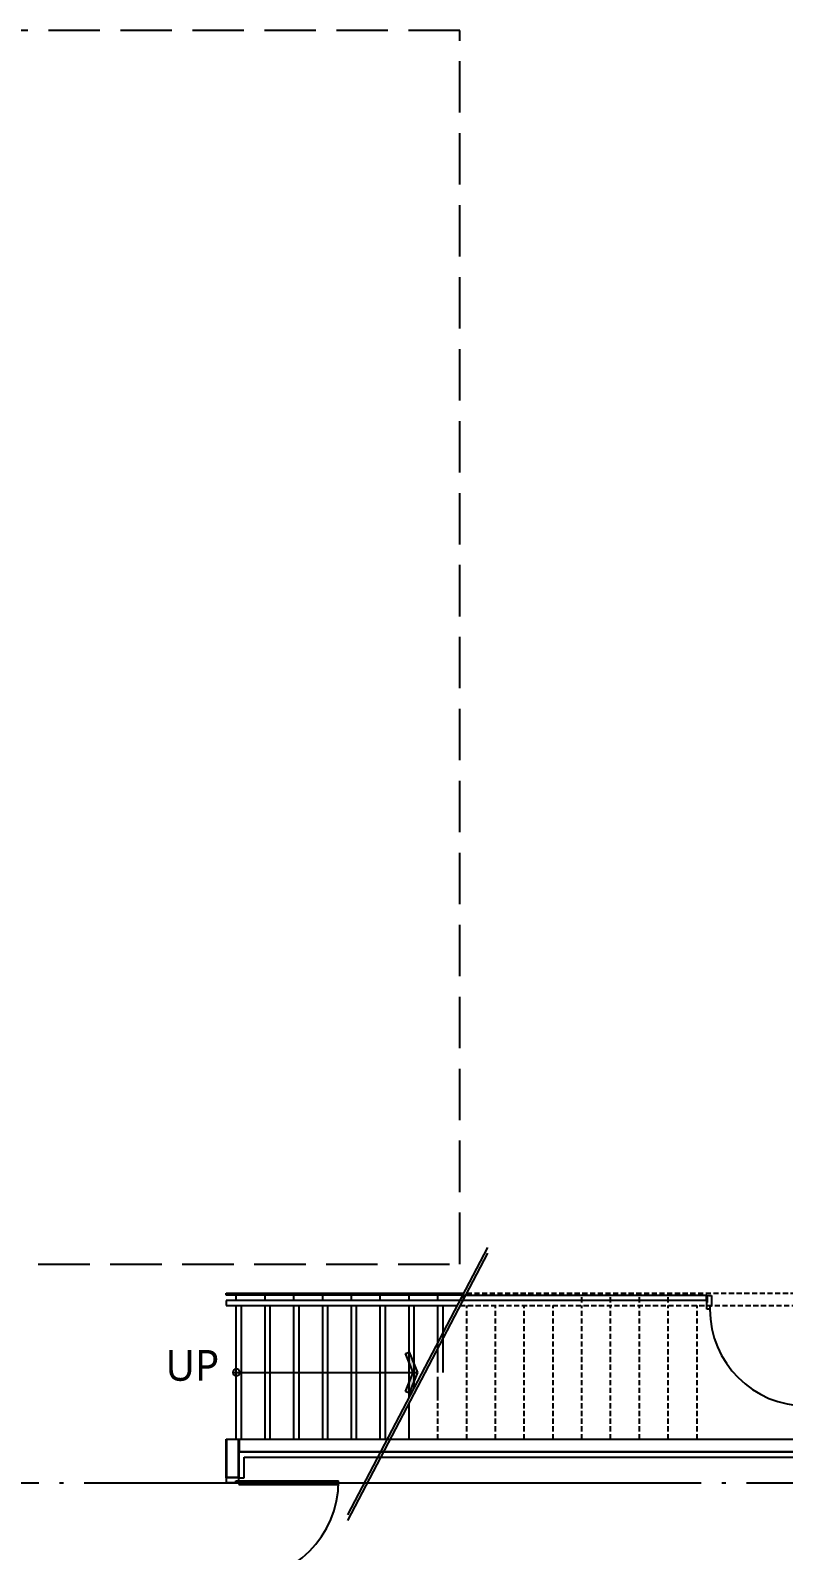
# Model space of a CAD drawing. Header units: millimetres. Extents: x -168200 to 672800, y -7409 to 118800.
# Drawn here: x 83298 to 90621, y 55241 to 70029 of the extents above; entities that cross this region are included whole.
import ezdxf
from ezdxf.enums import TextEntityAlignment as Align

# ---------------------------------------------------------------- set-up
doc = ezdxf.new("R2010")
doc.units = ezdxf.units.MM
doc.header["$LTSCALE"] = 200
for name, pattern in [('CEN-GAUN', [32.2, 30, -1, 0.2, -1]), ('DASH', [0.35, 0.25, -0.1]), ('HIDDEN', [0.375, 0.25, -0.125])]:
    doc.linetypes.add(name, pattern=pattern)
doc.layers.add('1 BA', color=9, linetype='Continuous')
doc.layers.add('1 CEN', color=15, linetype='CEN-GAUN')
doc.styles.add('스타일1', font='malgun.ttf')

msp = doc.modelspace()

# ---------------------------------------------------------------- linework, layer by layer
at = {"layer": '1 BA', "linetype": 'DASH', "ltscale": 10}
for p, q in [((87474.5, 70028.8), (43474.5, 70028.8)), ((87474.5, 58028.8), (87474.5, 70028.8)), ((43474.5, 58028.8), (87474.5, 58028.8))]:
    msp.add_line(p, q, dxfattribs=at)
at = {"layer": '1 BA'}
for p, q in [((87743.3, 58189.6), (86380.5, 55587.8)), ((87743.3, 58134.1), (86380.5, 55532.3)), ((85200, 57725), (85200, 57745)), ((85200, 57745), (87510.4, 57745)), ((87510.4, 57725), (85200, 57725)), ((87510.4, 57675), (85200, 57675)), ((85200, 57675), (85200, 57625)), ((85300, 57675), (85300, 57725)), ((85580, 57675), (85580, 57725)), ((85860, 57675), (85860, 57725)), ((86140, 57675), (86140, 57725)), ((86420, 57675), (86420, 57725)), ((86700, 57675), (86700, 57725)), ((86980, 57675), (86980, 57725)), ((87260, 57675), (87260, 57725)), ((87510.4, 57675), (87510.4, 57725)), ((87510.4, 57725), (89875, 57725)), ((89875, 57675), (87510.4, 57675)), ((89875, 57725), (89875, 57675)), ((89875, 57723.4), (89920, 57723.4)), ((89875, 57588.4), (89875, 57723.4)), ((89920, 57723.4), (89920, 57723.4)), ((89920, 57723.4), (89920, 57723.4)), ((89920, 57723.4), (89920, 57618.4)), ((85200, 57625), (87447.6, 57625)), ((85300, 56325), (85300, 57625)), ((85350, 56325), (85350, 57625)), ((85580, 56325), (85580, 57625)), ((85630, 56325), (85630, 57625)), ((85860, 56325), (85860, 57625)), ((85910, 56325), (85910, 57625)), ((86140, 56325), (86140, 57625)), ((86190, 56325), (86190, 57625)), ((86420, 56325), (86420, 57625)), ((86470, 56325), (86470, 57625)), ((86700, 56325), (86700, 57625)), ((86750, 56325), (86750, 57625)), ((86980, 56732.4), (86980, 57625)), ((87030, 56827.8), (87030, 57625)), ((87260, 56975), (87260, 57625)), ((87310, 56975), (87310, 57625)), ((89905, 57588.4), (89875, 57588.4)), ((89920, 57618.4), (89905, 57618.4)), ((89905, 57618.4), (89905, 57588.4)), ((86944.1, 57158), (86981.2, 57172.9)), ((87018.1, 56972.9), (86944.1, 57158)), ((86981.2, 57172.9), (87061.2, 56972.9)), ((85266.7, 56975), (87061.2, 56972.9)), ((86944.1, 56787.8), (87018.1, 56972.9)), ((87061.2, 56972.9), (86981.2, 56772.9)), ((87260, 56750), (87260, 56932.8)), ((86981.2, 56772.9), (86944.1, 56787.8)), ((86980, 56325), (86980, 56676.9)), ((85200, 56325), (85325, 56325)), ((85200, 55950), (85200, 56325)), ((85225, 56321), (85204, 56321)), ((85204, 56321), (85204, 55954)), ((85225, 56325), (85225, 56321)), ((85300, 56321), (85300, 56325)), ((85321, 56321), (85300, 56321)), ((85321, 55954), (85321, 56321)), ((85325, 56200), (85325, 56325)), ((85325, 56325), (108000, 56325)), ((85325, 56325), (85325, 55950)), ((108000, 56200), (85325, 56200)), ((107996, 56321), (85329, 56321)), ((85329, 56321), (85329, 56204)), ((85329, 56204), (107996, 56204)), ((85375, 55950), (85375, 56150)), ((85375, 56150), (97225, 56150)), ((85325, 55950), (85200, 55950)), ((85200, 55950), (85200, 55905)), ((85325, 55950), (85200, 55950)), ((85200, 55905), (85200, 55905)), ((85200, 55905), (85200, 55905)), ((85200, 55905), (85295, 55905)), ((85204, 55954), (85321, 55954)), ((85295, 55905), (85295, 55920)), ((85295, 55920), (85325, 55920)), ((85325, 55950), (85375, 55950)), ((85325, 55920), (85325, 55950)), ((85325, 55920), (86295, 55920)), ((85325, 55920), (85325, 55885)), ((86295, 55885), (86295, 55920)), ((85325, 55885), (86295, 55885))]:
    msp.add_line(p, q, dxfattribs=at)
at = {"layer": '1 BA', "ltscale": 253}
for p, q in [((87512, 57715), (87510.4, 57715)), ((87510.4, 57685), (87512, 57685)), ((89873.4, 57723.4), (87512, 57723.4)), ((87512, 57723.4), (87512, 57715)), ((87512, 57685), (87512, 57676.6)), ((87512, 57676.6), (89873.4, 57676.6)), ((89873.4, 57676.6), (89873.4, 57723.4))]:
    msp.add_line(p, q, dxfattribs=at)
at = {"layer": '1 BA', "linetype": 'HIDDEN'}
for p, q in [((87539.5, 57745), (91075, 57745)), ((87539.5, 57725), (89875, 57725)), ((88660, 57655), (88660, 57705)), ((88940, 57655), (88940, 57705)), ((89220, 57655), (89220, 57705)), ((89500, 57655), (89500, 57705)), ((89881.6, 57655), (89881.6, 57705)), ((87476.6, 57625), (91075, 57625)), ((87540, 56325), (87540, 57625)), ((87820, 56325), (87820, 57625)), ((88100, 56325), (88100, 57625)), ((88380, 56325), (88380, 57625)), ((88660, 56325), (88660, 57625)), ((88940, 56325), (88940, 57625)), ((89220, 56325), (89220, 57625)), ((89500, 56325), (89500, 57625)), ((89780, 56325), (89780, 57625)), ((87260, 56325), (87260, 56750))]:
    msp.add_line(p, q, dxfattribs=at)
at = {"layer": '1 BA'}
for centre, radius, start, end in [((90845, 57588.4), 940, 180, 270), ((85300, 56975), 33.3, 90, 270), ((85300, 56975), 33.3, 270, 90), ((85325, 55920), 970, 270, 0)]:
    msp.add_arc(centre, radius, start, end, dxfattribs=at)
for points in [[(86981.2, 57172.9), (86944.1, 57158), (87061.2, 56972.9), (87018.1, 56972.9)], [(87061.2, 56972.9), (87018.1, 56972.9), (86981.2, 56772.9), (86944.1, 56787.8)]]:
    msp.add_solid(points, dxfattribs=at)
at = {"layer": '1 CEN'}
msp.add_line((32300, 55900), (117500, 55900), dxfattribs=at)
msp.add_line((32300, 55900), (117500, 55900), dxfattribs=at)

# ---------------------------------------------------------------- texts
at = {"layer": '1 BA', "style": '스타일1'}
msp.add_text('UP', height=300, dxfattribs=at).set_placement((84873.3, 56892.9), align=Align.CENTER)

doc.saveas('drawing.dxf')
